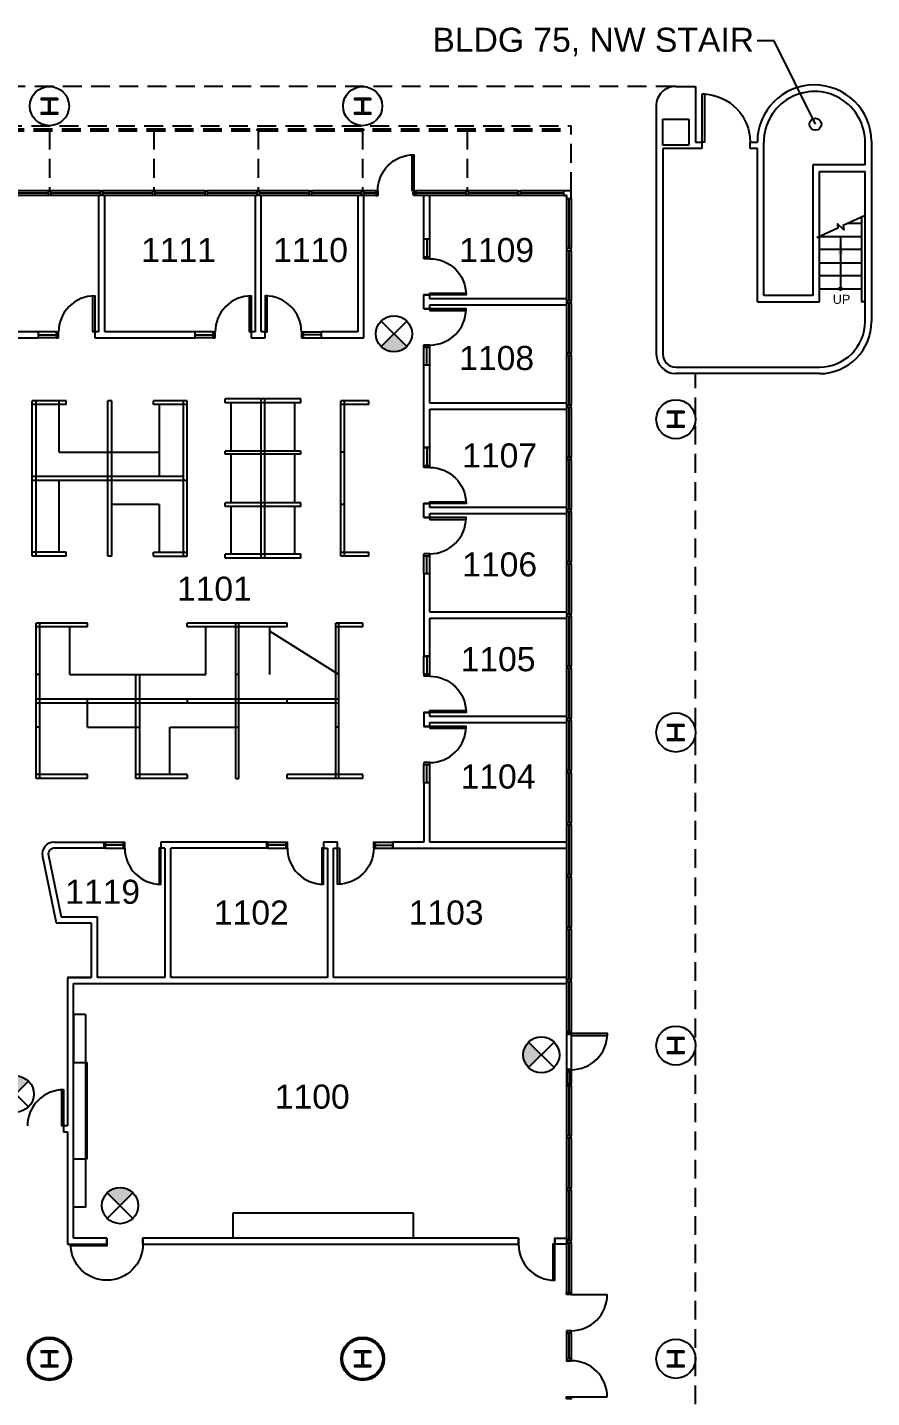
# Model space of a CAD drawing. Header units: inches. Extents: x 283 to 7662, y 1515 to 4754.
# Drawn here: x 6821 to 7662, y 3383 to 4748 of the extents above; entities that cross this region are included whole.
import ezdxf

# ---------------------------------------------------------------- set-up
doc = ezdxf.new("R2010")
doc.units = ezdxf.units.IN
doc.header["$LTSCALE"] = 150
doc.header["$MEASUREMENT"] = 0
doc.linetypes.add('HIDDEN2', pattern=[0.1875, 0.125, -0.0625])
doc.layers.get('0').update_dxf_attribs({"linetype": 'CONTINUOUS'})
for name, color, linetype in [('A-ANNO-TEXT', 4, 'CONTINUOUS'), ('A-ANNO-TEXT-STAIR', 4, 'CONTINUOUS'), ('A-COLS', 5, 'CONTINUOUS'), ('A-DOOR', 2, 'CONTINUOUS'), ('A-FLOR-CASE', 3, 'CONTINUOUS'), ('A-FLOR-HRAL', 1, 'CONTINUOUS'), ('A-FLOR-STRS', 2, 'CONTINUOUS'), ('A-GLAZ', 2, 'CONTINUOUS'), ('A-GLAZ-SILL', 1, 'CONTINUOUS'), ('A-ROOF-OTLN', 2, 'HIDDEN2'), ('A-WALL-FULL', 6, 'CONTINUOUS'), ('I-FURN', 114, 'CONTINUOUS'), ('X-Clng-Lite', 12, 'CONTINUOUS')]:
    doc.layers.add(name, color=color, linetype=linetype)
doc.styles.add('ARIAL', font='arial.ttf')
doc.styles.add('AT', font='ARCHTITL.shx', dxfattribs={"width": 0.9})
doc.styles.get("Standard").update_dxf_attribs({"font": 'SIMPLEX.shx', "height": 9})
doc.dimstyles.new('DIM-96', dxfattribs={"dimscale": 96, "dimtxt": 0.18, "dimasz": 0.18, "dimexe": 0.18, "dimexo": 0.0625, "dimgap": 0.09, "dimtad": 0, "dimtih": 1, "dimtoh": 1, "dimdec": 4, "dimzin": 0, "dimdsep": 46, "dimlunit": 4, "dimtxsty": 'Standard', "dimcen": 0.09, "dimadec": 0, "dimazin": 0, "dimtfac": 1, "dimtdec": 4, "dimtofl": 0, "dimtmove": 2, "dimatfit": 3, "dimfxl": 1, "dimtolj": 1, "dimtzin": 0, "dimarcsym": 0})
doc.dimstyles.new('DIM1-4', dxfattribs={"dimscale": 48, "dimtxt": 0.09375, "dimasz": 0.125, "dimexe": 0.125, "dimexo": 0.09375, "dimgap": 0, "dimtad": 1, "dimdec": 6, "dimzin": 7, "dimdsep": 46, "dimlunit": 4, "dimtxsty": 'AT', "dimblk": 'TICK', "dimblk1": 'ARROW', "dimblk2": 'ARROW', "dimsah": 1, "dimcen": 2.25, "dimdle": 1.5, "dimadec": 0, "dimazin": 0, "dimtfac": 1, "dimtdec": 6, "dimtix": 1, "dimtofl": 0, "dimtmove": 2, "dimatfit": 3, "dimldrblk": 'ARROW', "dimfxl": 1, "dimtolj": 1, "dimtzin": 3, "dimarcsym": 0})

# ---------------------------------------------------------------- blocks, each defined once
blk = doc.blocks.new('win-6mod')
at = {"layer": 'A-GLAZ'}
for p, q in [((-260, -2.25), (-310, -2.25)), ((-208, -2.25), (-258, -2.25)), ((-156, -2.25), (-206, -2.25)), ((-104, -2.25), (-154, -2.25)), ((-52, -2.25), (-102, -2.25)), ((0, -2.25), (-50, -2.25))]:
    blk.add_line(p, q, dxfattribs=at)
for points in [[(-310, -4.5), (-312, -4.5), (-312, 0), (-310, 0)], [(-258, -4.5), (-260, -4.5), (-260, 0), (-258, 0)], [(-206, -4.5), (-208, -4.5), (-208, 0), (-206, 0)], [(-154, -4.5), (-156, -4.5), (-156, 0), (-154, 0)], [(-102, -4.5), (-104, -4.5), (-104, 0), (-102, 0)], [(-50, -4.5), (-52, -4.5), (-52, 0), (-50, 0)]]:
    blk.add_lwpolyline(points, close=True, dxfattribs=at)
at = {"layer": 'A-GLAZ-SILL'}
for p, q in [((-260, 0), (-310, 0)), ((-208, 0), (-258, 0)), ((-156, 0), (-206, 0)), ((-104, 0), (-154, 0)), ((-52, 0), (-102, 0)), ((0, 0), (-50, 0)), ((-260, -4.5), (-310, -4.5)), ((-208, -4.5), (-258, -4.5)), ((-156, -4.5), (-206, -4.5)), ((-104, -4.5), (-154, -4.5)), ((-52, -4.5), (-102, -4.5)), ((0, -4.5), (-50, -4.5))]:
    blk.add_line(p, q, dxfattribs=at)
blk = doc.blocks.new('RDOOR', base_point=(6216, 3180))
blk.add_lwpolyline([(6216, 3192), (6215.42, 3192), (6215.42, 3180), (6216, 3180)], close=True)
blk.add_arc((6216.03, 3179.99), 12.03, 92.9061, 179.9479)
blk = doc.blocks.new('TRA_EXITSIGN_1')
at = {"linetype": 'ByBlock'}
blk.add_hatch(color=0, dxfattribs=at).paths.add_polyline_path([(0, 0), (-0.707, 0.707, 0.198912), (-1, 0, 0.198912), (-0.707, -0.707)])
at = {"color": 0, "linetype": 'ByBlock'}
for p, q in [((-0.707, -0.707), (0.707, 0.707)), ((0.707, -0.707), (-0.707, 0.707))]:
    blk.add_line(p, q, dxfattribs=at)
blk.add_circle((0, 0), 1, dxfattribs=at)
blk = doc.blocks.new('ARROW')
for p, q in [((0, 0), (-0.75, 0.13)), ((-0.75, 0.13), (-0.75, -0.13)), ((0, 0), (-0.75, 0.06)), ((0, 0), (-1.28, 0)), ((0, 0), (-0.75, -0.13)), ((0, 0), (-0.75, -0.06))]:
    blk.add_line(p, q)
blk = doc.blocks.new('TICK')
for p, q in [((0.99, 0), (-0.99, 0)), ((-0.22, -0.22), (0.22, 0.22))]:
    blk.add_line(p, q)

msp = doc.modelspace()

# ---------------------------------------------------------------- linework, layer by layer
at = {"layer": 'A-COLS'}
for p, q in [((7454, 4631), (7454, 4657)), ((7454, 4657), (7480, 4657)), ((7480, 4657), (7480, 4631)), ((7480, 4631), (7454, 4631))]:
    msp.add_line(p, q, dxfattribs=at)
for points in [[(6850.9, 4678), (6850.9, 4676.3), (6844.2, 4676.3, 0.414214), (6843.5, 4675.6), (6843.5, 4664.4, 0.414214), (6844.2, 4663.7), (6850.9, 4663.7), (6850.9, 4662), (6835.1, 4662), (6835.1, 4663.7), (6841.8, 4663.7, 0.414214), (6842.5, 4664.4), (6842.5, 4675.6, 0.414214), (6841.8, 4676.3), (6835.1, 4676.3), (6835.1, 4678)], [(7162.9, 4678), (7162.9, 4676.3), (7156.2, 4676.3, 0.414214), (7155.5, 4675.6), (7155.5, 4664.4, 0.414214), (7156.2, 4663.7), (7162.9, 4663.7), (7162.9, 4662), (7147.1, 4662), (7147.1, 4663.7), (7153.8, 4663.7, 0.414214), (7154.5, 4664.4), (7154.5, 4675.6, 0.414214), (7153.8, 4676.3), (7147.1, 4676.3), (7147.1, 4678)], [(7474.9, 4366), (7474.9, 4364.3), (7468.2, 4364.3, 0.414214), (7467.5, 4363.6), (7467.5, 4352.4, 0.414214), (7468.2, 4351.7), (7474.9, 4351.7), (7474.9, 4350), (7459.1, 4350), (7459.1, 4351.7), (7465.8, 4351.7, 0.414214), (7466.5, 4352.4), (7466.5, 4363.6, 0.414214), (7465.8, 4364.3), (7459.1, 4364.3), (7459.1, 4366)], [(7474.9, 4054), (7474.9, 4052.3), (7468.2, 4052.3, 0.414214), (7467.5, 4051.6), (7467.5, 4040.4, 0.414214), (7468.2, 4039.7), (7474.9, 4039.7), (7474.9, 4038), (7459.1, 4038), (7459.1, 4039.7), (7465.8, 4039.7, 0.414214), (7466.5, 4040.4), (7466.5, 4051.6, 0.414214), (7465.8, 4052.3), (7459.1, 4052.3), (7459.1, 4054)], [(7474.9, 3742), (7474.9, 3740.3), (7468.2, 3740.3, 0.414214), (7467.5, 3739.6), (7467.5, 3728.4, 0.414214), (7468.2, 3727.7), (7474.9, 3727.7), (7474.9, 3726), (7459.1, 3726), (7459.1, 3727.7), (7465.8, 3727.7, 0.414214), (7466.5, 3728.4), (7466.5, 3739.6, 0.414214), (7465.8, 3740.3), (7459.1, 3740.3), (7459.1, 3742)], [(6850.9, 3430), (6850.9, 3428.3), (6844.2, 3428.3, 0.414214), (6843.5, 3427.6), (6843.5, 3416.4, 0.414214), (6844.2, 3415.7), (6850.9, 3415.7), (6850.9, 3414), (6835.1, 3414), (6835.1, 3415.7), (6841.8, 3415.7, 0.414214), (6842.5, 3416.4), (6842.5, 3427.6, 0.414214), (6841.8, 3428.3), (6835.1, 3428.3), (6835.1, 3430)], [(7162.9, 3430), (7162.9, 3428.3), (7156.2, 3428.3, 0.414214), (7155.5, 3427.6), (7155.5, 3416.4, 0.414214), (7156.2, 3415.7), (7162.9, 3415.7), (7162.9, 3414), (7147.1, 3414), (7147.1, 3415.7), (7153.8, 3415.7, 0.414214), (7154.5, 3416.4), (7154.5, 3427.6, 0.414214), (7153.8, 3428.3), (7147.1, 3428.3), (7147.1, 3430)], [(7474.9, 3430), (7474.9, 3428.3), (7468.2, 3428.3, 0.414214), (7467.5, 3427.6), (7467.5, 3416.4, 0.414214), (7468.2, 3415.7), (7474.9, 3415.7), (7474.9, 3414), (7459.1, 3414), (7459.1, 3415.7), (7465.8, 3415.7, 0.414214), (7466.5, 3416.4), (7466.5, 3427.6, 0.414214), (7465.8, 3428.3), (7459.1, 3428.3), (7459.1, 3430)]]:
    msp.add_lwpolyline(points, format="xyb", close=True, dxfattribs=at)
for centre, radius in [((6843, 4670), 19.5), ((7155, 4670), 19.5), ((7467, 4358), 19.5), ((7467, 4046), 19.5), ((7467, 3734), 19.5), ((6843, 3422), 21.5), ((6843, 3422), 20), ((7155, 3422), 21.5), ((7155, 3422), 20), ((7467, 3422), 19.5)]:
    msp.add_circle(centre, radius, dxfattribs=at)
at = {"layer": 'A-DOOR'}
for p, q in [((7362.7, 3486), (7398.7, 3486)), ((7362.7, 3384), (7398.7, 3384))]:
    msp.add_line(p, q, dxfattribs=at)
for points in [[(7206, 4585.5), (7204.3, 4585.5), (7204.3, 4621.5), (7206, 4621.5)], [(7168, 4581), (7170, 4581), (7170, 4585.5), (7168, 4585.5)], [(7170, 4581), (7170, 4581), (7170, 4585.5), (7170, 4585.5)], [(7170, 4581.8), (7170.6, 4581.8), (7170.6, 4583.8), (7170, 4583.8)], [(7206, 4581.8), (7205.4, 4581.8), (7205.4, 4583.8), (7206, 4583.8)], [(7208, 4581), (7206, 4581), (7206, 4585.5), (7208, 4585.5)], [(7206, 4581), (7206, 4581), (7206, 4585.5), (7206, 4585.5)], [(6888.1, 4445), (6886.3, 4445), (6886.3, 4481), (6888.1, 4481)], [(7044.1, 4445), (7042.3, 4445), (7042.3, 4481), (7044.1, 4481)], [(7058, 4445), (7059.8, 4445), (7059.8, 4481), (7058, 4481)], [(7222, 4482), (7222, 4483.8), (7258, 4483.8), (7258, 4482)], [(7222, 4468), (7222, 4466.3), (7258, 4466.3), (7258, 4468)], [(7222, 4274), (7222, 4275.8), (7258, 4275.8), (7258, 4274)], [(7222, 4260), (7222, 4258.3), (7258, 4258.3), (7258, 4260)], [(7222, 4066), (7222, 4067.8), (7258, 4067.8), (7258, 4066)], [(7222, 4052), (7222, 4050.3), (7258, 4050.3), (7258, 4052)], [(6954, 3930.8), (6952.3, 3930.8), (6952.3, 3894.8), (6954, 3894.8)], [(7116, 3930.8), (7114.3, 3930.8), (7114.3, 3894.8), (7116, 3894.8)], [(7130, 3930.8), (7131.8, 3930.8), (7131.8, 3894.8), (7130, 3894.8)], [(7358.2, 3748), (7358.2, 3746), (7362.7, 3746), (7362.7, 3748)], [(7358.3, 3746), (7358.3, 3746), (7362.8, 3746), (7362.8, 3746)], [(7359, 3746), (7359, 3745.3), (7361, 3745.3), (7361, 3746)], [(7362.8, 3746), (7362.8, 3744.2), (7398.8, 3744.2), (7398.8, 3746)], [(7358.3, 3710), (7358.3, 3709.9), (7362.8, 3709.9), (7362.8, 3710)], [(7359, 3710), (7359, 3710.6), (7361, 3710.6), (7361, 3710)], [(6857.1, 3654), (6855.3, 3654), (6855.3, 3690), (6857.1, 3690)], [(6900.1, 3536.2), (6900.1, 3534.4), (6864.1, 3534.4), (6864.1, 3536.2)], [(7346.3, 3536.2), (7344.5, 3536.2), (7344.5, 3500.2), (7346.3, 3500.2)]]:
    msp.add_lwpolyline(points, close=True, dxfattribs=at)
at = {"layer": 'A-DOOR', "extrusion": (0, 0, -1)}
for centre, start, end in [((-7206, 4585.5), 0, 90), ((-7222, 4482), 90, 180), ((-7222, 4274), 90, 180), ((-7222, 4066), 90, 180), ((-7130, 3930.8), 180, 270), ((-6900.1, 3536.2), 180.0003, 0.0003)]:
    msp.add_arc(centre, 36, start, end, dxfattribs=at)
at = {"layer": 'A-DOOR'}
for centre, start, end in [((6888.1, 4445), 90.0001, 180.0001), ((7044.1, 4445), 90.0001, 180.0001), ((7058, 4445), 359.9999, 89.9999), ((7222, 4468), 270, 0), ((7222, 4260), 270, 0), ((7222, 4052), 270, 0), ((6954, 3930.8), 180, 270), ((7116, 3930.8), 180, 270), ((7362.8, 3746), 270, 0), ((6857.1, 3654), 89.9926, 179.9926), ((7346.3, 3536.2), 179.9997, 269.9997), ((7362.7, 3486), 270, 0), ((7362.7, 3384), 360, 90)]:
    msp.add_arc(centre, 36, start, end, dxfattribs=at)
at = {"layer": 'A-DOOR', "color": 2, "linetype": 'Continuous', "lineweight": -3}
msp.add_3dface([(7362.8, 3708), (7358.3, 3708), (7358.3, 3746), (7362.8, 3746)], dxfattribs=at)
at = {"layer": 'A-FLOR-CASE'}
for p, q in [((7205.7, 3567.2), (7025.7, 3567.2)), ((7025.7, 3567.2), (7025.7, 3542.2)), ((7205.7, 3542.2), (7205.7, 3567.2))]:
    msp.add_line(p, q, dxfattribs=at)
for points in [[(6879, 3765.1), (6879, 3573.1), (6867, 3573.1), (6867, 3621.1), (6880.5, 3621.1)], [(6879, 3765.1), (6867, 3765.1), (6867, 3717.1), (6880.5, 3717.1)], [(6880.5, 3621.1), (6880.5, 3717.1)], [(6880.5, 3669.1), (6879, 3669.1)]]:
    msp.add_lwpolyline(points, dxfattribs=at)
at = {"layer": 'A-FLOR-HRAL'}
msp.add_lwpolyline([(7655.5, 4475), (7652.3, 4475), (7652.3, 4559.5)], dxfattribs=at)
at = {"layer": 'A-FLOR-STRS'}
for p, q in [((7652.3, 4553), (7638.2, 4553)), ((7610, 4540), (7652.3, 4540)), ((7652.3, 4527), (7610, 4527)), ((7610, 4514), (7652.3, 4514)), ((7652.3, 4501), (7610, 4501)), ((7610, 4488), (7652.3, 4488))]:
    msp.add_line(p, q, dxfattribs=at)
msp.add_lwpolyline([(7655, 4560.8), (7633.8, 4551), (7634.2, 4546.6), (7628, 4552.9), (7628.4, 4548.5), (7607.3, 4538.7)], dxfattribs=at)
msp.add_circle((7631.1, 4488), 1.5, dxfattribs=at)
at = {"layer": 'A-GLAZ'}
for p, q in [((7102, 4583.3), (7052, 4583.3)), ((7154, 4583.3), (7104, 4583.3)), ((7168, 4583.3), (7156, 4583.3)), ((7258, 4583.3), (7208, 4583.3)), ((7310, 4583.3), (7260, 4583.3)), ((7355.2, 4583.3), (7312, 4583.3)), ((7219, 4537.9), (7219, 4520)), ((6832, 4442), (6850, 4442)), ((6988, 4442), (7006, 4442)), ((7114, 4442), (7096.1, 4442)), ((7219, 4412.1), (7219, 4430)), ((7219, 4329.9), (7219, 4312)), ((7219, 4204), (7219, 4222)), ((7219, 4121.9), (7219, 4104)), ((7219, 3996.1), (7219, 4014)), ((7360.5, 3954), (7360.5, 3904)), ((6916.8, 3933.8), (6898.8, 3933.8)), ((7078.8, 3933.8), (7060.8, 3933.8)), ((7167.3, 3933.8), (7185.2, 3933.8)), ((7360.5, 3902), (7360.5, 3852)), ((7360.5, 3850), (7360.5, 3800)), ((7360.5, 3798), (7360.5, 3748)), ((7360.5, 3694), (7360.5, 3644)), ((7360.5, 3642), (7360.5, 3592)), ((7360.5, 3590), (7360.5, 3540)), ((7360.5, 3538), (7360.5, 3488)), ((7360.5, 3448), (7360.5, 3422))]:
    msp.add_line(p, q, dxfattribs=at)
for points in [[(7052, 4581), (7050, 4581), (7050, 4585.5), (7052, 4585.5)], [(7104, 4581), (7102, 4581), (7102, 4585.5), (7104, 4585.5)], [(7156, 4581), (7154, 4581), (7154, 4585.5), (7156, 4585.5)], [(7260, 4581), (7258, 4581), (7258, 4585.5), (7260, 4585.5)], [(7312, 4581), (7310, 4581), (7310, 4585.5), (7312, 4585.5)], [(7362.7, 4585.5), (7355.2, 4585.5), (7355.2, 4581), (7358.2, 4581), (7358.2, 4578), (7362.7, 4578)], [(7358.2, 3904), (7358.2, 3902), (7362.7, 3902), (7362.7, 3904)], [(7358.2, 3852), (7358.2, 3850), (7362.7, 3850), (7362.7, 3852)], [(7358.2, 3800), (7358.2, 3798), (7362.7, 3798), (7362.7, 3800)], [(7358.2, 3696), (7358.2, 3694), (7362.7, 3694), (7362.7, 3696)], [(7358.2, 3644), (7358.2, 3642), (7362.7, 3642), (7362.7, 3644)], [(7358.2, 3592), (7358.2, 3590), (7362.7, 3590), (7362.7, 3592)], [(7358.2, 3540), (7358.2, 3538), (7362.7, 3538), (7362.7, 3540)], [(7358.2, 3486), (7358.2, 3488), (7362.7, 3488), (7362.7, 3486)], [(7358.2, 3450), (7358.2, 3448), (7362.7, 3448), (7362.7, 3450)], [(7358.2, 3422), (7358.2, 3420), (7362.7, 3420), (7362.7, 3422)], [(7358.2, 3382), (7358.2, 3384), (7362.7, 3384), (7362.7, 3382)]]:
    msp.add_lwpolyline(points, close=True, dxfattribs=at)
at = {"layer": 'A-GLAZ', "color": 2, "linetype": 'Continuous', "lineweight": -3}
for points in [[(7358.3, 3696, 0), (7362.8, 3696, 0), (7362.8, 3708, 0), (7358.3, 3708, 0)], [(7362.8, 3696), (7358.3, 3696), (7358.3, 3708), (7362.8, 3708)], [(7361.5, 3696, 0), (7359.5, 3696, 0), (7359.5, 3708, 0), (7361.5, 3708, 0)]]:
    msp.add_3dface(points, dxfattribs=at)
for points, invisible_edges in [([(7362.8, 3708), (7362.8, 3708, 0), (7362.8, 3696, 0)], 13), ([(7358.3, 3696), (7362.8, 3696), (7362.8, 3696, 0)], 12)]:
    msp.add_3dface(points, dxfattribs=dict(at, invisible_edges=invisible_edges))
at = {"layer": 'A-GLAZ-SILL'}
for p, q in [((7102, 4585.5), (7052, 4585.5)), ((7102, 4581), (7052, 4581)), ((7154, 4585.5), (7104, 4585.5)), ((7154, 4581), (7104, 4581)), ((7168, 4585.5), (7156, 4585.5)), ((7168, 4581), (7156, 4581)), ((7258, 4585.5), (7208, 4585.5)), ((7258, 4581), (7208, 4581)), ((7310, 4585.5), (7260, 4585.5)), ((7310, 4581), (7260, 4581)), ((7355.2, 4585.5), (7312, 4585.5)), ((7358.2, 4581), (7312, 4581)), ((7216, 4520), (7216, 4537.9)), ((7222, 4520), (7222, 4538)), ((6850, 4445), (6832, 4445)), ((6850, 4439), (6832, 4439)), ((7006, 4445), (6988, 4445)), ((7006, 4439), (6988, 4439)), ((7096.1, 4445), (7114, 4445)), ((7096.1, 4439), (7114, 4439)), ((7216, 4412.1), (7216, 4430)), ((7222, 4412), (7222, 4430)), ((7216, 4312), (7216, 4329.9)), ((7222, 4312), (7222, 4329.9)), ((7216, 4204), (7216, 4222)), ((7222, 4204), (7222, 4222)), ((7216, 4104), (7216, 4122)), ((7222, 4104), (7222, 4121.9)), ((7216, 3996), (7216, 4014)), ((7222, 3996), (7222, 4014)), ((7358.2, 3954), (7358.2, 3904)), ((7362.7, 3954), (7362.7, 3904)), ((6898.8, 3936.8), (6916.8, 3936.8)), ((7060.8, 3936.8), (7078.8, 3936.8)), ((7167.3, 3936.8), (7185.2, 3936.8)), ((6898.8, 3930.8), (6916.8, 3930.8)), ((7060.8, 3930.8), (7078.8, 3930.8)), ((7167.3, 3930.8), (7185.2, 3930.8)), ((7358.2, 3902), (7358.2, 3852)), ((7362.7, 3902), (7362.7, 3852)), ((7358.2, 3850), (7358.2, 3800)), ((7362.7, 3850), (7362.7, 3800)), ((7358.2, 3798), (7358.2, 3748)), ((7362.7, 3798), (7362.7, 3748)), ((7358.2, 3708), (7358.2, 3696)), ((7362.8, 3708), (7362.8, 3696)), ((7358.2, 3694), (7358.2, 3644)), ((7362.7, 3694), (7362.7, 3644)), ((7358.2, 3642), (7358.2, 3592)), ((7362.7, 3642), (7362.7, 3592)), ((7358.2, 3590), (7358.2, 3540)), ((7362.7, 3590), (7362.7, 3540)), ((7358.2, 3538), (7358.2, 3488)), ((7362.7, 3538), (7362.7, 3488)), ((7358.2, 3448), (7358.2, 3422)), ((7362.7, 3448), (7362.7, 3422))]:
    msp.add_line(p, q, dxfattribs=at)
at = {"layer": 'A-ROOF-OTLN'}
for p, q in [((7465.8, 4689.5), (4659.7, 4689.5)), ((4912.5, 4650.5), (7362.8, 4650.5)), ((4971, 4647.5), (7362.8, 4647.5)), ((4971, 4645.5), (7362.8, 4645.5)), ((6843, 4645.5), (6843, 4585.5)), ((6947, 4645.5), (6947, 4585.5)), ((7051, 4645.5), (7051, 4585.5)), ((7155, 4645.5), (7155, 4585.5)), ((7259, 4645.5), (7259, 4585.5)), ((7362.8, 4585.5), (7362.8, 4650.5)), ((7486.5, 1998.5), (7486.5, 4403.5))]:
    msp.add_line(p, q, dxfattribs=at)
for centre in [(6843, 4646.5), (6947, 4646.5), (7051, 4646.5), (7155, 4646.5), (7259, 4646.5)]:
    msp.add_circle(centre, 1, dxfattribs=at)
at = {"layer": 'A-WALL-FULL'}
for p, q in [((7467, 4689.5), (7486.5, 4689.5)), ((7486.5, 4689.5), (7486.5, 4634.2)), ((7447.5, 4670), (7447.5, 4423)), ((7454, 4627.8), (7454, 4423)), ((7493, 4627.8), (7454, 4627.8)), ((7486.5, 4634.2), (7493, 4634.2)), ((7493, 4634.2), (7493, 4627.8)), ((7541, 4627.8), (7541, 4634.2)), ((7541, 4634.2), (7548.2, 4634.2)), ((7548.2, 4627.8), (7541, 4627.8)), ((7548.2, 4475), (7548.2, 4627.8)), ((7554.7, 4481.5), (7554.7, 4634.2)), ((7655.5, 4611.5), (7655.5, 4633.4)), ((7662, 4635.1), (7662, 4455.5)), ((7655.5, 4611.5), (7603.5, 4611.5)), ((7603.5, 4611.5), (7603.5, 4481.5)), ((7610, 4475), (7610, 4605)), ((7610, 4605), (7655.5, 4605)), ((7655.5, 4455.5), (7655.5, 4605)), ((6892, 4581), (6892, 4445)), ((6898, 4445), (6898, 4581)), ((7048, 4581), (7048, 4445)), ((7054, 4445), (7054, 4581)), ((7150.1, 4581), (7150.1, 4445)), ((7156.1, 4439), (7156.1, 4581)), ((7216, 4537.9), (7216, 4581)), ((7222, 4538), (7222, 4581)), ((7216, 4537.9), (7222, 4537.9)), ((7216, 4520), (7222, 4520)), ((7216, 4518), (7216, 4520)), ((7222, 4518), (7222, 4520)), ((7222, 4518), (7216, 4518)), ((7216, 4468), (7216, 4482)), ((7222, 4478), (7222, 4482)), ((7358.3, 4478), (7222, 4478)), ((7603.5, 4481.5), (7554.7, 4481.5)), ((7222, 4472), (7358.3, 4472)), ((7222, 4468), (7222, 4472)), ((7548.2, 4475), (7610, 4475)), ((6832, 4445), (6638, 4445)), ((6772, 4439), (6832, 4439)), ((6832, 4439), (6832, 4445)), ((6850, 4439), (6850, 4445)), ((6850, 4445), (6852, 4445)), ((6850, 4439), (6852, 4439)), ((6852, 4439), (6852, 4445)), ((6892, 4445), (6888.1, 4445)), ((6888.1, 4445), (6888.1, 4439)), ((6888.1, 4439), (6898, 4439)), ((6988, 4445), (6898, 4445)), ((6898, 4439), (6988, 4439)), ((6988, 4439), (6988, 4445)), ((7006, 4439), (7006, 4445)), ((7006, 4445), (7008, 4445)), ((7006, 4439), (7008, 4439)), ((7008, 4439), (7008, 4445)), ((7048, 4445), (7044.1, 4445)), ((7044.1, 4445), (7044.1, 4439)), ((7044.1, 4439), (7058, 4439)), ((7058, 4445), (7054, 4445)), ((7058, 4439), (7058, 4445)), ((7094.1, 4445), (7094.1, 4439)), ((7094.1, 4445), (7096.1, 4445)), ((7094.1, 4439), (7096.1, 4439)), ((7096.1, 4439), (7096.1, 4445)), ((7150.1, 4445), (7114, 4445)), ((7114, 4439), (7114, 4445)), ((7114, 4439), (7156.1, 4439)), ((7216, 4430), (7216, 4432)), ((7222, 4430), (7222, 4432)), ((7216, 4329.9), (7216, 4412)), ((7222, 4374), (7222, 4412)), ((7467, 4410), (7610, 4410)), ((7610, 4403.5), (7467, 4403.5)), ((7358.3, 4374), (7222, 4374)), ((7222, 4368), (7358.3, 4368)), ((7222, 4329.9), (7222, 4368)), ((7216, 4312), (7222, 4312)), ((7216, 4310), (7216, 4312)), ((7222, 4310), (7216, 4310)), ((7222, 4310), (7222, 4312)), ((7216, 4260), (7216, 4274)), ((7222, 4270), (7222, 4274)), ((7358.3, 4270), (7222, 4270)), ((7222, 4264), (7358.3, 4264)), ((7222, 4260), (7222, 4264)), ((7222, 4224), (7216, 4224)), ((7216, 4222), (7216, 4224)), ((7216, 4222), (7222, 4222)), ((7222, 4222), (7222, 4224)), ((7216, 4204), (7216, 4121.9)), ((7222, 4204), (7216, 4204)), ((7222, 4166), (7222, 4204)), ((7358.3, 4166), (7222, 4166)), ((7222, 4160), (7358.3, 4160)), ((7222, 4121.9), (7222, 4160)), ((7216, 4104), (7216, 4102)), ((7222, 4104), (7216, 4104)), ((7222, 4102), (7216, 4102)), ((7222, 4102), (7222, 4104)), ((7216, 4066), (7216, 4052)), ((7216, 4066), (7216, 4066)), ((7222, 4062), (7222, 4066)), ((7358.3, 4062), (7222, 4062)), ((7222, 4052), (7222, 4056)), ((7222, 4056), (7358.3, 4056)), ((7216, 4016), (7216, 4014)), ((7222, 4016), (7216, 4016)), ((7216, 4014), (7222, 4014)), ((7222, 4014), (7222, 4016)), ((7216, 3996.1), (7216, 3936.8)), ((7216, 3996.1), (7222, 3996.1)), ((7222, 3936.8), (7222, 3996.1)), ((6847.8, 3936.8), (6898.8, 3936.8)), ((6897.6, 3930.8), (6897.6, 3936.8)), ((6898.8, 3930.8), (6898.8, 3936.8)), ((6916.8, 3930.8), (6916.8, 3936.8)), ((6916.8, 3936.8), (6918, 3936.8)), ((6918, 3930.8), (6918, 3936.8)), ((6918, 3930.8), (6918, 3936.8)), ((7060.8, 3936.8), (6954, 3936.8)), ((6954, 3936.8), (6954, 3930.8)), ((7059.6, 3930.8), (7059.6, 3936.8)), ((7060.8, 3930.8), (7060.8, 3936.8)), ((7078.8, 3930.8), (7078.8, 3936.8)), ((7078.8, 3936.8), (7080, 3936.8)), ((7080, 3930.8), (7080, 3936.8)), ((7080, 3930.8), (7080, 3936.8)), ((7130, 3936.8), (7116, 3936.8)), ((7116, 3936.8), (7116, 3930.8)), ((7130, 3930.8), (7130, 3936.8)), ((7166, 3930.8), (7166, 3936.8)), ((7167.3, 3930.8), (7167.3, 3936.8)), ((7216, 3936.8), (7185.2, 3936.8)), ((7185.2, 3936.8), (7185.2, 3930.8)), ((7358.2, 3936.8), (7222, 3936.8)), ((6836, 3922.3), (6849.8, 3856.2)), ((6841.9, 3923.5), (6854.7, 3862.2)), ((6898.8, 3930.8), (6847.8, 3930.8)), ((6916.8, 3930.8), (6918, 3930.8)), ((6958, 3930.8), (6954, 3930.8)), ((6958, 3930.8), (6958, 3802)), ((6964, 3802), (6964, 3930.8)), ((7060.8, 3930.8), (6964, 3930.8)), ((7078.8, 3930.8), (7080, 3930.8)), ((7116, 3930.8), (7120, 3930.8)), ((7120, 3930.8), (7120, 3802)), ((7126, 3802), (7126, 3930.8)), ((7126, 3930.8), (7130, 3930.8)), ((7185.2, 3930.8), (7222, 3930.8)), ((7222, 3930.8), (7358.2, 3930.8)), ((6849.8, 3856.2), (6884.5, 3856.2)), ((6854.7, 3862.2), (6890.5, 3862.2)), ((6884.5, 3856.2), (6884.5, 3802)), ((6890.5, 3862.2), (6890.5, 3802)), ((6861, 3802), (6861, 3654)), ((6861, 3802), (6884.5, 3802)), ((6884.5, 3802), (6861, 3802)), ((6867, 3796), (7358.2, 3796)), ((6867, 3542.2), (6867, 3796)), ((6958, 3802), (6890.5, 3802)), ((7120, 3802), (6964, 3802)), ((7358.3, 3802), (7126, 3802)), ((6861, 3654), (6857.1, 3654)), ((6857.1, 3654), (6857.1, 3648)), ((6857.1, 3648), (6861, 3648)), ((6861, 3648), (6861, 3536.2)), ((6861, 3536.2), (6900.1, 3536.2)), ((6900.1, 3542.2), (6867, 3542.2)), ((6900.1, 3536.2), (6900.1, 3542.2)), ((7310.3, 3542.2), (6936.1, 3542.2)), ((6936.1, 3542.2), (6936.1, 3536.2)), ((6936.1, 3536.2), (7310.3, 3536.2)), ((7310.3, 3536.2), (7310.3, 3542.2))]:
    msp.add_line(p, q, dxfattribs=at)
for points in [[(7216, 4482), (7216, 4482), (7222, 4482), (7222, 4482)], [(7216, 4468), (7216, 4468), (7222, 4468), (7222, 4468)], [(7216, 4432), (7216, 4432), (7222, 4432), (7222, 4432)], [(7222, 4430), (7222, 4430), (7216, 4430), (7216, 4430)], [(7222, 4412.1), (7222, 4412), (7216, 4412), (7216, 4412.1)], [(7222, 4329.9), (7222, 4330), (7216, 4330), (7216, 4329.9)], [(7216, 4274), (7216, 4274), (7222, 4274), (7222, 4274)], [(7216, 4260), (7216, 4260), (7222, 4260), (7222, 4260)], [(7222, 4121.9), (7222, 4122), (7216, 4122), (7216, 4121.9)], [(7216, 4066), (7216, 4066), (7222, 4066), (7222, 4066)], [(7216, 4052), (7216, 4052), (7222, 4052), (7222, 4052)], [(7185.2, 3936.8), (7185.2, 3936.8), (7185.2, 3930.8), (7185.2, 3930.8)], [(6900.1, 3542.2), (6900, 3542.2), (6900, 3536.2), (6900.1, 3536.2)], [(6936.1, 3542.2), (6936.1, 3542.2), (6936.1, 3536.2), (6936.1, 3536.2)], [(7310.3, 3542.2), (7310.2, 3542.2), (7310.2, 3536.2), (7310.3, 3536.2)], [(7346.3, 3542.2), (7346.3, 3542.2), (7346.3, 3536.2), (7346.3, 3536.2)]]:
    msp.add_lwpolyline(points, close=True, dxfattribs=at)
for centre, radius, start, end in [((7466.4, 4670.6), 18.9, 88.1395, 181.8605), ((7605.1, 4634.2), 56.9, 0.8736, 180), ((7605.1, 4634.2), 50.4, 359.0717, 180), ((7610, 4455.5), 45.5, 270, 0), ((7610, 4455.5), 52, 270, 0), ((7467, 4423), 19.5, 180, 270), ((7467, 4423), 13, 180, 270), ((6847.8, 3924.8), 12, 90, 191.7384), ((6847.8, 3924.8), 6, 90, 191.7384)]:
    msp.add_arc(centre, radius, start, end, dxfattribs=at)
at = {"layer": 'A-WALL-FULL', "color": 6, "linetype": 'Continuous', "lineweight": -3}
for points in [[(7167.3, 3936.8), (7167.3, 3930.8), (7166, 3930.8), (7166, 3936.8)], [(7358.3, 3542.2), (7358.3, 3536.2), (7346.3, 3536.2), (7346.3, 3542.2)]]:
    msp.add_3dface(points, dxfattribs=at)
at = {"layer": 'I-FURN'}
for p, q in [((6859.5, 4376.5), (6825.7, 4376.5)), ((6825.7, 4221.7), (6825.7, 4376.5)), ((6859.5, 4372.6), (6825.7, 4372.6)), ((6829.6, 4221.7), (6829.6, 4376.5)), ((6852.7, 4325.2), (6852.7, 4376.5)), ((6859.5, 4372.6), (6859.5, 4376.5)), ((6905, 4376.5), (6901.1, 4376.5)), ((6901.1, 4221.7), (6901.1, 4376.5)), ((6905, 4221.7), (6905, 4376.5)), ((6980.3, 4376.5), (6946.5, 4376.5)), ((6946.5, 4372.6), (6946.5, 4376.5)), ((6980.3, 4372.6), (6946.5, 4372.6)), ((6952.3, 4372.6), (6952.3, 4301)), ((6976.5, 4221.7), (6976.5, 4376.5)), ((6980.3, 4221.7), (6980.3, 4376.5)), ((7093.4, 4378.4), (7018.1, 4378.4)), ((7018.1, 4374.5), (7018.1, 4378.4)), ((7093.4, 4374.5), (7018.1, 4374.5)), ((7023.9, 4326.1), (7023.9, 4374.5)), ((7053.8, 4219.8), (7053.8, 4378.4)), ((7057.7, 4219.8), (7057.7, 4378.4)), ((7087.6, 4326.1), (7087.6, 4374.5)), ((7093.4, 4374.5), (7093.4, 4378.4)), ((7161.1, 4376.5), (7133.1, 4376.5)), ((7133.1, 4221.7), (7133.1, 4376.5)), ((7161.1, 4372.6), (7133.1, 4372.6)), ((7137, 4221.7), (7137, 4376.5)), ((7161.1, 4372.6), (7161.1, 4376.5)), ((6852.7, 4325.2), (6952.3, 4325.2)), ((7093.4, 4326.1), (7018.1, 4326.1)), ((7018.1, 4323.3), (7018.1, 4326.1)), ((7093.4, 4323.3), (7018.1, 4323.3)), ((7023.9, 4274.9), (7023.9, 4323.3)), ((7087.6, 4274.9), (7087.6, 4323.3)), ((7093.4, 4323.3), (7093.4, 4326.1)), ((7137, 4325.2), (7133.1, 4325.2)), ((6976.5, 4301), (6825.7, 4301)), ((6825.7, 4297.2), (6980.3, 4297.2)), ((6852.7, 4225.6), (6852.7, 4297.2)), ((6952.3, 4273), (6905, 4273)), ((6952.3, 4273), (6952.3, 4225.6)), ((7093.4, 4274.9), (7018.1, 4274.9)), ((7018.1, 4271), (7018.1, 4274.9)), ((7093.4, 4271), (7093.4, 4274.9)), ((7137, 4273), (7133.1, 4273)), ((7093.4, 4271), (7018.1, 4271)), ((7023.9, 4223.6), (7023.9, 4271)), ((7087.6, 4223.6), (7087.6, 4271)), ((6859.5, 4225.6), (6825.7, 4225.6)), ((6859.5, 4221.7), (6825.7, 4221.7)), ((6859.5, 4221.7), (6859.5, 4225.6)), ((6905, 4221.7), (6901.1, 4221.7)), ((6946.5, 4225.6), (6980.3, 4225.6)), ((6946.5, 4221.7), (6946.5, 4225.6)), ((6946.5, 4221.7), (6980.3, 4221.7)), ((7093.4, 4223.6), (7018.1, 4223.6)), ((7018.1, 4219.8), (7018.1, 4223.6)), ((7093.4, 4219.8), (7018.1, 4219.8)), ((7093.4, 4219.8), (7093.4, 4223.6)), ((7133.1, 4225.6), (7161.1, 4225.6)), ((7161.1, 4221.7), (7133.1, 4221.7)), ((7161.1, 4221.7), (7161.1, 4225.6)), ((6880.8, 4154.9), (6829.6, 4154.9)), ((6829.6, 4000.2), (6829.6, 4154.9)), ((6880.8, 4151.1), (6829.6, 4151.1)), ((6833.4, 4000.2), (6833.4, 4154.9)), ((6863.4, 4103.7), (6863.4, 4151.1)), ((6880.8, 4151.1), (6880.8, 4154.9)), ((7079.9, 4154.9), (6980.3, 4154.9)), ((6980.3, 4151.1), (6980.3, 4154.9)), ((7079.9, 4151.1), (6980.3, 4151.1)), ((6998.7, 4103.7), (6998.7, 4151.1)), ((7028.7, 4000.2), (7028.7, 4154.9)), ((7031.6, 4000.2), (7031.6, 4154.9)), ((7062.5, 4103.7), (7062.5, 4151.1)), ((7079.9, 4151.1), (7079.9, 4154.9)), ((7155.3, 4154.9), (7128.3, 4154.9)), ((7128.3, 4000.2), (7128.3, 4154.9)), ((7155.3, 4151.1), (7128.3, 4151.1)), ((7131.2, 4000.2), (7131.2, 4154.9)), ((7155.3, 4151.1), (7155.3, 4154.9)), ((7062.5, 4146.8), (7131.2, 4103.7)), ((6833.4, 4103.7), (6829.6, 4103.7)), ((6863.4, 4103.7), (6998.7, 4103.7)), ((6929.1, 4000.2), (6929.1, 4103.7)), ((6933, 4000.2), (6933, 4103.7)), ((7031.6, 4103.7), (7028.7, 4103.7)), ((6829.6, 4079.5), (7131.2, 4079.5)), ((6829.6, 4075.6), (7131.2, 4075.6)), ((6880.8, 4051.4), (6880.8, 4079.5)), ((6980.3, 4079.5), (6980.3, 4075.6)), ((7079.9, 4075.6), (7079.9, 4079.5)), ((6833.4, 4051.4), (6829.6, 4051.4)), ((6880.8, 4051.4), (6933, 4051.4)), ((6962.9, 4004), (6962.9, 4051.4)), ((6962.9, 4051.4), (7031.6, 4051.4)), ((7131.2, 4051.4), (7128.3, 4051.4)), ((6880.8, 4004), (6829.6, 4004)), ((6880.8, 4000.2), (6829.6, 4000.2)), ((6880.8, 4000.2), (6880.8, 4004)), ((6980.3, 4004), (6929.1, 4004)), ((6980.3, 4000.2), (6929.1, 4000.2)), ((6980.3, 4004), (6980.3, 4000.2)), ((7028.7, 4000.2), (7031.6, 4000.2)), ((7155.3, 4004), (7079.9, 4004)), ((7079.9, 4000.2), (7079.9, 4004)), ((7155.3, 4000.2), (7079.9, 4000.2)), ((7155.3, 4000.2), (7155.3, 4004))]:
    msp.add_line(p, q, dxfattribs=at)

# ---------------------------------------------------------------- block references
at = {"layer": 'A-DOOR', "xscale": -3.991219637830909, "yscale": 3.991219637831136, "zscale": 1.33040654594377, "rotation": 359.9999999997944}
msp.add_blockref('RDOOR', (7493.1, 4634.2), dxfattribs=at)
at = {"layer": 'A-GLAZ'}
msp.add_blockref('win-6mod', (7050, 4585.5), dxfattribs=at)
at = {"layer": 'A-GLAZ', "xscale": -1, "rotation": 270}
for p in [(7362.7, 4578), (7362.7, 4266)]:
    msp.add_blockref('win-6mod', p, dxfattribs=at)
at = {"layer": 'X-Clng-Lite', "xscale": 18, "yscale": 18, "zscale": 18}
for p, rotation in [((7186.2, 4443.1), 90), ((6809.5, 3685.8), 270), ((6913.3, 3574.6), 270)]:
    msp.add_blockref('TRA_EXITSIGN_1', p, dxfattribs=dict(at, rotation=rotation))
msp.add_blockref('TRA_EXITSIGN_1', (7333, 3724.8), dxfattribs=at)

# ---------------------------------------------------------------- texts
at = {"layer": 'A-ANNO-TEXT', "style": 'ARIAL'}
for s, p in [('1111', (6934.3, 4514.6)), ('1110', (7065.8, 4514.6)), ('1109', (7251.2, 4514.6)), ('1108', (7251.2, 4407.1)), ('1107', (7254.2, 4310)), ('1106', (7254.2, 4201.4)), ('1101', (6970, 4177.2)), ('1105', (7252.6, 4107)), ('1104', (7252.6, 3990.1)), ('1119', (6858.7, 3875.3)), ('1102', (7006.8, 3854.6)), ('1103', (7200.9, 3854.6)), ('1100', (7067.5, 3671.2))]:
    msp.add_text(s, height=24, dxfattribs=at).set_placement(p)
at = {"layer": 'A-ANNO-TEXT', "insert": (7632.1, 4472.9), "char_height": 9, "width": 20.575, "attachment_point": 8, "style": 'ARIAL'}
msp.add_mtext('UP', dxfattribs=at)
at = {"layer": 'A-ANNO-TEXT-STAIR', "style": 'ARIAL'}
msp.add_text('BLDG 75, NW STAIR', height=24, dxfattribs=at).set_placement((7224.5, 4724.1))

# ---------------------------------------------------------------- leaders
at = {"layer": 'A-ANNO-TEXT-STAIR'}
msp.add_leader([(7606, 4651.9), (7565, 4735.1), (7548, 4735.1)], dimstyle='DIM1-4', override={"dimscale": 96, "dimgap": 0, "dimtad": 0, "dimldrblk": 'DotBlank'}, dxfattribs=at)
at = {"layer": 'A-FLOR-STRS'}
msp.add_leader([(7631.1, 4540), (7631.1, 4488)], dimstyle='DIM-96', override={"dimgap": 0.09, "dimtad": 0}, dxfattribs=at)

doc.saveas('drawing.dxf')
